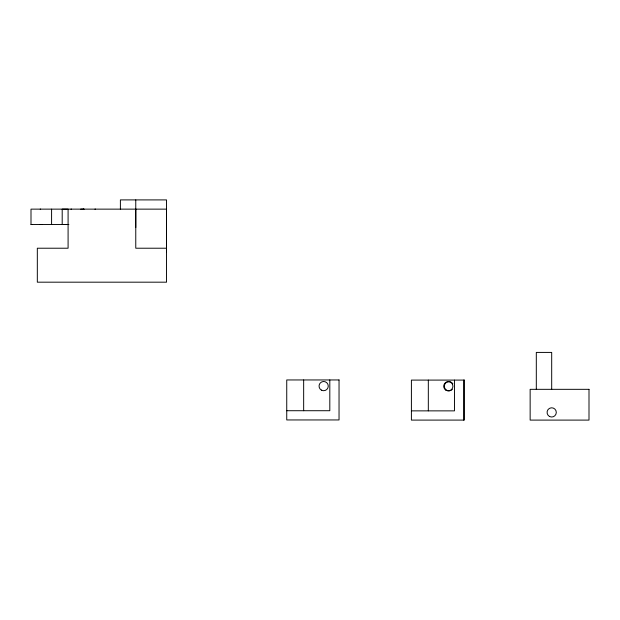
<?xml version="1.0" encoding="UTF-8"?>
<svg xmlns="http://www.w3.org/2000/svg" width="620" height="620" viewBox="0 0 620 620"><rect width="100%" height="100%" fill="white"/><g stroke="black" fill="none" stroke-linecap="round" stroke-linejoin="round"><path stroke-width="0.93" d="M31.976 224.51L31 224.51L31 209.134L166.532 209.142L166.532 252.201M51.584 224.517L51.592 209.134M120.389 209.134L120.389 199.904L166.532 199.911L166.532 282.178L37.324 282.178L37.324 248.217L68.091 248.217L68.091 209.149L62.202 209.142L62.194 224.525L68.363 224.525M135.764 227.602L135.764 199.911M536.308 389.329L536.308 352.416L551.692 352.416L551.692 389.329M83.251 209.142L83.94 209.142L80.74 209.142M40.207 209.134L40.626 209.134M70.959 209.142L71.564 209.142M94.938 209.142L95.534 209.142M31 224.51L68.874 224.517M40.207 224.517L41.858 224.517M166.532 248.217L135.772 248.217L135.764 209.149M286.742 410.719L329.809 410.719L329.809 379.952M411.401 410.866L454.475 410.866L454.475 380.099M463.698 380.099L463.698 420.096M428.319 380.099L428.319 410.866M303.661 379.952L303.661 410.719M452.313 389.391A4.611 4.611 0 0 1 444.742 388.167A4.611 4.611 0 0 1 448.771 381.633L449.965 381.75A4.611 4.611 0 0 1 451.096 382.168M452.081 382.865A4.611 4.611 0 0 1 452.848 383.796M589 389.329L589 420.096L530.146 420.096L530.146 389.329L589 389.329M339.039 379.952L286.742 379.952L286.742 419.949L339.039 419.949L339.039 379.952M464.318 380.091L411.401 380.099L411.401 420.096L464.318 420.089L464.318 380.091M549.382 416.4A4.611 4.611 0 0 0 556.303 412.401A4.611 4.611 0 0 0 549.382 408.41A4.611 4.611 0 0 0 549.382 416.4M321.354 390.104A4.611 4.611 0 0 0 328.274 386.105A4.611 4.611 0 0 0 321.354 382.106A4.611 4.611 0 0 0 321.354 390.104M446.012 390.251A4.611 4.611 0 0 0 452.933 386.252A4.611 4.611 0 0 0 446.012 382.253A4.611 4.611 0 0 0 446.012 390.251"/></g></svg>
